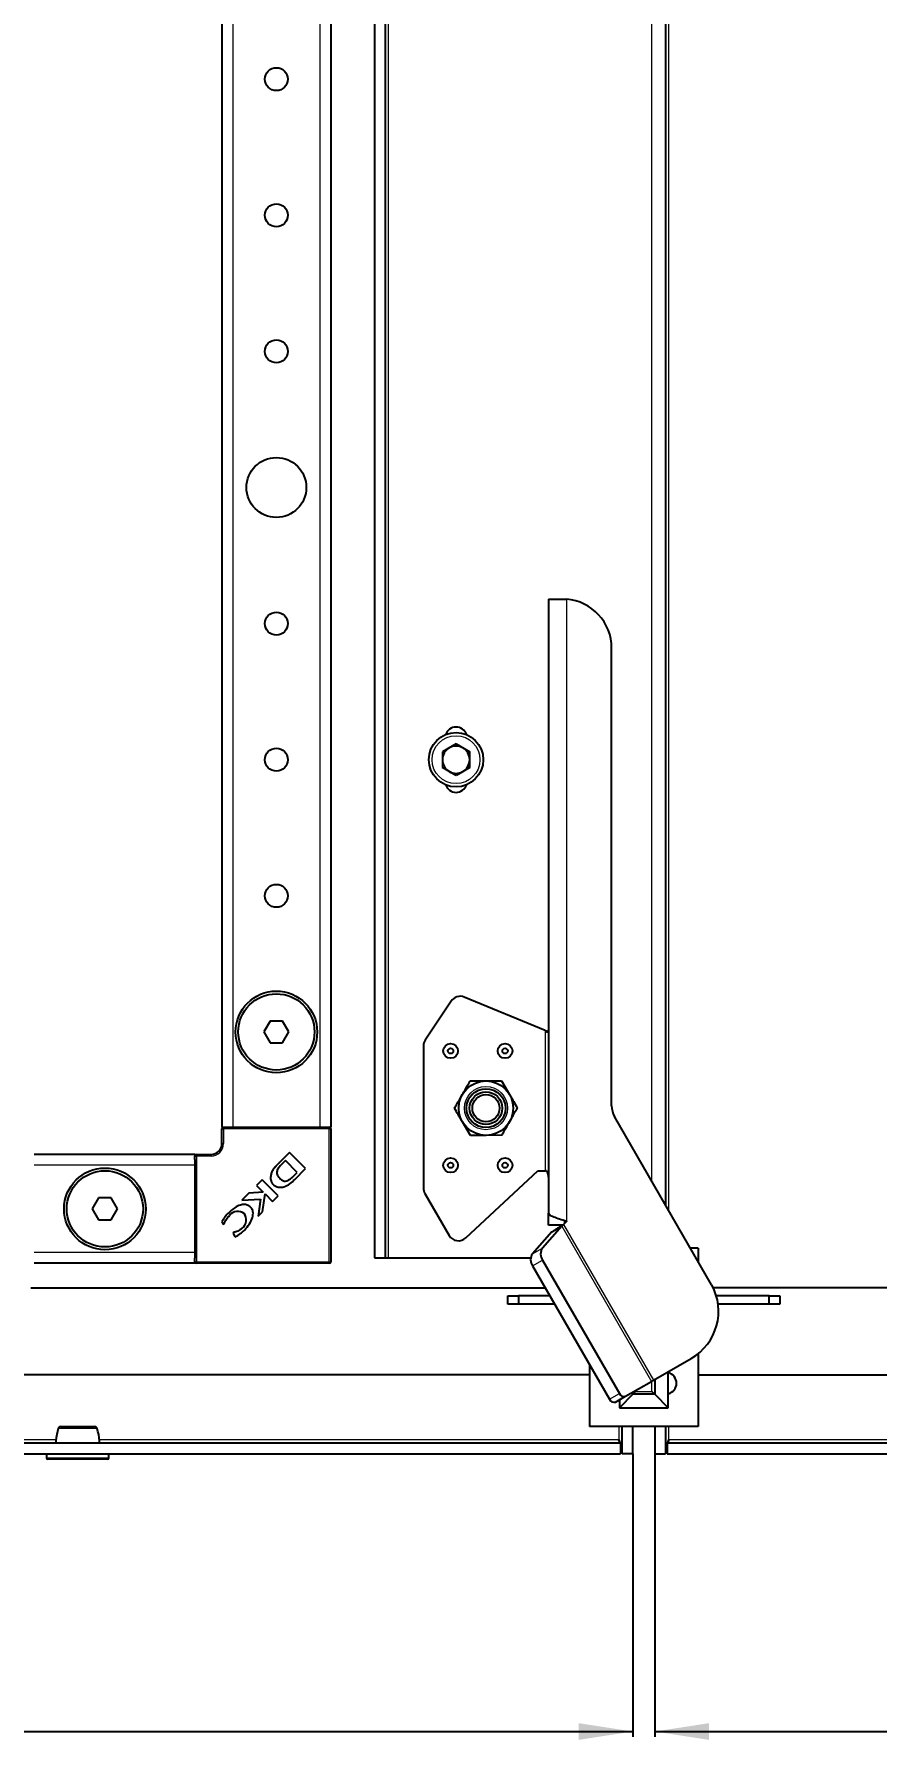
# Model space of a CAD drawing. Header units: millimetres. Extents: x -834 to 1639, y -465 to 1013.
# Drawn here: x -348.7 to -193.9, y -277.7 to 35.6 of the extents above; entities that cross this region are included whole.
import ezdxf

# ---------------------------------------------------------------- set-up
doc = ezdxf.new("R2010")
doc.units = ezdxf.units.MM
doc.linetypes.add('SLD-Сплошная', pattern=[0])
doc.layers.add('FORMAT', color=7, linetype='SLD-Сплошная')
doc.styles.add('SLDTEXTSTYLE0', font='GOTHICI.TTF', dxfattribs={"width": 0.913})
doc.styles.add('SLDTEXTSTYLE1', font='GOTHIC.TTF', dxfattribs={"width": 0.913})
doc.dimstyles.new('SLDDIMSTYLE0', dxfattribs={"dimtxt": 20, "dimasz": 10, "dimexe": 0, "dimexo": 0.0625, "dimgap": 5, "dimtad": 2, "dimdec": 1, "dimrnd": 1e-09, "dimzin": 12, "dimdsep": 46, "dimtxsty": 'SLDTEXTSTYLE0', "dimsah": 1, "dimcen": 0.09, "dimadec": 0, "dimazin": 3, "dimtfac": 1, "dimtofl": 0, "dimtmove": 0, "dimatfit": 3, "dimfxl": 0, "dimfrac": 2, "dimtolj": 1, "dimtzin": 12, "dimarcsym": 0})

# ---------------------------------------------------------------- blocks, each defined once
blk = doc.blocks.new('_D_7')
at = {"layer": 'FORMAT'}
for p, q in [((-733.72, -225.16), (-733.72, -277.15)), ((-238.72, -225.16), (-238.72, -277.15)), ((-733.72, -276.15), (-238.72, -276.15))]:
    blk.add_line(p, q, dxfattribs=at)
for points in [[(-733.72, -276.15), (-723.72, -277.69), (-723.72, -274.61)], [(-238.72, -276.15), (-248.72, -274.61), (-248.72, -277.69)]]:
    blk.add_solid(points, dxfattribs=at)
at = {"layer": 'FORMAT', "insert": (-508.39, -250.6), "char_height": 20, "attachment_point": 1, "style": 'SLDTEXTSTYLE1'}
blk.add_mtext('495', dxfattribs=at)
blk = doc.blocks.new('_D_8')
at = {"layer": 'FORMAT'}
for p, q in [((-234.72, -225.16), (-234.72, -277.15)), ((260.28, -225.16), (260.28, -277.15)), ((-234.72, -276.15), (260.28, -276.15))]:
    blk.add_line(p, q, dxfattribs=at)
for points in [[(-234.72, -276.15), (-224.72, -277.69), (-224.72, -274.61)], [(260.28, -276.15), (250.28, -274.61), (250.28, -277.69)]]:
    blk.add_solid(points, dxfattribs=at)
at = {"layer": 'FORMAT', "insert": (-9.39, -250.6), "char_height": 20, "attachment_point": 1, "style": 'SLDTEXTSTYLE1'}
blk.add_mtext('495', dxfattribs=at)

msp = doc.modelspace()

# ---------------------------------------------------------------- linework, layer by layer
at = {"color": 7, "linetype": 'SLD-Сплошная', "lineweight": 25}
for p, q in [((-286.22, 693.85), (-286.22, -189.15)), ((-284.22, 693.85), (-284.22, -189.15)), ((-232.72, 684.14), (-232.72, -179.43)), ((-314.22, 669.85), (-314.22, -165.15)), ((-294.22, 669.85), (-294.22, -165.15)), ((-254.22, -68.15), (-253.26, -68.15)), ((-254.22, -68.15), (-254.22, -180.91)), ((-253.26, -68.15), (-251.14, -68.15)), ((-242.63, -161.2), (-242.63, -77.15)), ((-271.22, -94.75), (-273.73, -96.2)), ((-273.73, -96.2), (-273.73, -99.1)), ((-271.22, -94.75), (-268.71, -96.2)), ((-268.71, -99.1), (-268.71, -96.2)), ((-271.22, -100.55), (-273.73, -99.1)), ((-268.71, -99.1), (-271.22, -100.55)), ((-272.12, -142), (-276.89, -149.14)), ((-254.82, -147.4), (-269.72, -141.25)), ((-305.38, -145.65), (-306.53, -147.65)), ((-303.07, -145.65), (-305.38, -145.65)), ((-301.91, -147.65), (-303.07, -145.65)), ((-306.53, -147.65), (-305.38, -149.65)), ((-305.38, -149.65), (-303.07, -149.65)), ((-303.07, -149.65), (-301.91, -147.65)), ((-277.22, -150.25), (-277.22, -176.3)), ((-254.82, -147.4), (-254.22, -147.5)), ((-254.82, -147.4), (-254.59, -147.65)), ((-268.64, -156.66), (-265.75, -156.65)), ((-262.87, -156.63), (-261.41, -159.12)), ((-314.22, -165.15), (-313.92, -165.15)), ((-314.22, -168.15), (-314.22, -165.45)), ((-313.92, -165.15), (-313.28, -165.15)), ((-313.28, -165.15), (-312.22, -165.15)), ((-312.22, -165.15), (-296.22, -165.15)), ((-296.22, -165.15), (-295.17, -165.15)), ((-295.17, -165.15), (-294.52, -165.15)), ((-294.52, -165.15), (-294.22, -165.15)), ((-294.22, -165.45), (-294.22, -189.85)), ((-268.58, -166.66), (-270.04, -164.17)), ((-224.26, -194.09), (-242.09, -163.2)), ((-262.8, -166.63), (-265.69, -166.65)), ((-319.22, -170.15), (-348.73, -170.15)), ((-319.22, -170.15), (-319.22, -170.45)), ((-319.22, -171.09), (-319.22, -170.45)), ((-319.22, -171.09), (-319.22, -172.15)), ((-319.22, -172.15), (-319.22, -188.15)), ((-318.92, -170.15), (-316.22, -170.15)), ((-303.72, -171.68), (-303.74, -171.7)), ((-301.83, -169.79), (-303.72, -171.68)), ((-302.57, -171.27), (-303.23, -171.95)), ((-300.39, -173.46), (-302.57, -171.27)), ((-298.87, -172.75), (-301.83, -169.79)), ((-306.83, -174.8), (-307.89, -175.86)), ((-303.87, -177.76), (-306.83, -174.8)), ((-301.11, -174.2), (-300.39, -173.46)), ((-300.86, -174.74), (-298.87, -172.75)), ((-269.42, -185.46), (-256.22, -173.15)), ((-256.22, -173.15), (-254.82, -173.15)), ((-254.59, -173.15), (-254.82, -173.15)), ((-336.88, -178.15), (-338.03, -180.15)), ((-334.57, -178.15), (-336.88, -178.15)), ((-333.41, -180.15), (-334.57, -178.15)), ((-309.31, -177.27), (-310.59, -178.56)), ((-310.59, -178.56), (-307.12, -178.38)), ((-306.65, -177.1), (-309.31, -177.27)), ((-307.89, -175.86), (-306.65, -177.1)), ((-307.12, -178.38), (-307.59, -181.48)), ((-306.8, -180.68), (-306.31, -177.41)), ((-306.31, -177.41), (-304.92, -178.8)), ((-304.92, -178.8), (-303.87, -177.76)), ((-276.96, -177.3), (-272.49, -185.03)), ((-338.03, -180.15), (-336.88, -182.15)), ((-334.57, -182.15), (-333.41, -180.15)), ((-307.59, -181.48), (-306.8, -180.68)), ((-254.22, -183.15), (-254.22, -180.91)), ((-336.88, -182.15), (-334.57, -182.15)), ((-314.22, -182.52), (-313.97, -183.03)), ((-313.97, -183.03), (-313.86, -182.92)), ((-312.02, -184.46), (-312.16, -184.6)), ((-312.16, -184.6), (-311.83, -185.29)), ((-253.62, -184.36), (-257.19, -188.41)), ((-251.78, -183.3), (-255.35, -187.35)), ((-251.71, -183.15), (-254.22, -183.15)), ((-253.62, -184.36), (-251.78, -183.3)), ((-250.9, -182.46), (-251.47, -183)), ((-251.22, -182.76), (-251.22, -182.35)), ((-250.92, -182.44), (-250.9, -182.46)), ((-226.72, -187.35), (-228.15, -187.35)), ((-226.72, -187.35), (-226.72, -189.83)), ((-319.22, -190.15), (-348.73, -190.15)), ((-319.22, -188.15), (-319.22, -189.2)), ((-319.22, -189.85), (-319.22, -189.2)), ((-319.22, -189.85), (-319.22, -190.15)), ((-294.52, -190.15), (-318.92, -190.15)), ((-286.22, -189.15), (-284.22, -189.15)), ((-284.22, -189.15), (-283.62, -189.15)), ((-283.62, -189.15), (-257.5, -189.15)), ((-257.16, -190.64), (-243.02, -215.13)), ((-255.32, -189.58), (-241.19, -214.07)), ((-349.33, -194.65), (-254.85, -194.65)), ((-261.72, -197.65), (-261.72, -196.15)), ((-261.72, -196.15), (-259.72, -196.15)), ((-259.72, -196.15), (-259.72, -197.65)), ((-253.98, -196.15), (-259.72, -196.15)), ((-124.12, -194.65), (-223.97, -194.65)), ((-213.72, -196.15), (-223.4, -196.15)), ((-213.72, -197.65), (-213.72, -196.15)), ((-213.72, -196.15), (-211.72, -196.15)), ((-211.72, -196.15), (-211.72, -197.65)), ((-259.72, -197.65), (-261.72, -197.65)), ((-253.12, -197.65), (-259.72, -197.65)), ((-213.72, -197.65), (-223.09, -197.65)), ((-211.72, -197.65), (-213.72, -197.65)), ((-226.72, -206.73), (-226.72, -220.15)), ((-246.72, -208.72), (-246.72, -220.15)), ((-234.94, -211.62), (-228, -207.61)), ((-246.72, -210.65), (-679.72, -210.65)), ((-240.07, -214.58), (-235.31, -211.83)), ((-234.94, -211.62), (-235.31, -211.83)), ((-234.72, -211.49), (-234.72, -214.19)), ((-232.22, -210.25), (-232.22, -210.05)), ((-232.22, -214.12), (-232.22, -210.25)), ((-226.72, -210.65), (206.28, -210.65)), ((-241.91, -215.64), (-240.07, -214.58)), ((-238.73, -214.19), (-241.22, -216.68)), ((-241.22, -215.24), (-241.22, -216.68)), ((-238.73, -214.19), (-238.23, -213.69)), ((-238.73, -214.19), (-238.73, -213.8)), ((-234.72, -214.19), (-238.73, -214.19)), ((-234.72, -214.19), (-235.22, -213.69)), ((-234.72, -214.19), (-232.22, -216.68)), ((-232.22, -216.68), (-232.22, -214.12)), ((-241.22, -216.68), (-232.22, -216.68)), ((-226.72, -220.15), (-246.72, -220.15)), ((-240.72, -225.15), (-240.72, -220.15)), ((-238.72, -225.15), (-238.72, -220.15)), ((-234.72, -220.15), (-234.72, -225.15)), ((-232.72, -220.15), (-232.72, -225.15)), ((-731.42, -223.15), (-241.02, -223.15)), ((-731.42, -225.15), (-241.02, -225.15)), ((-346.47, -225.15), (-346.47, -225.9)), ((-334.97, -225.9), (-334.97, -225.15)), ((-241.32, -222.55), (-241.12, -223.15)), ((-241.02, -223.15), (-241.02, -225.15)), ((-238.72, -225.15), (-240.72, -225.15)), ((-234.72, -225.15), (-232.72, -225.15)), ((-232.42, -223.15), (-232.42, -225.15)), ((-232.42, -223.15), (257.98, -223.15)), ((-232.42, -225.15), (257.98, -225.15)), ((-232.33, -223.15), (-232.12, -222.55)), ((-335.22, -226.15), (-346.22, -226.15))]:
    msp.add_line(p, q, dxfattribs=at)
at = {"color": 7, "linetype": 'SLD-Сплошная', "lineweight": 18}
for p, q in [((-283.62, -189.15), (-283.62, 693.85)), ((-232.12, -180.47), (-232.12, 685.18)), ((-235.32, 679.64), (-235.32, -174.93)), ((-312.22, 669.85), (-312.22, -165.15)), ((-296.22, 669.85), (-296.22, -165.15)), ((-250.92, -68.17), (-250.92, -182.44)), ((-254.82, -147.4), (-254.82, -173.15)), ((-314.22, -165.45), (-313.92, -165.45)), ((-313.92, -165.45), (-313.92, -165.15)), ((-313.92, -165.45), (-313.92, -168.15)), ((-294.52, -165.45), (-313.92, -165.45)), ((-294.52, -165.45), (-294.52, -165.15)), ((-294.52, -189.85), (-294.52, -165.45)), ((-294.52, -165.45), (-294.22, -165.45)), ((-314.22, -168.15), (-313.92, -168.15)), ((-319.22, -172.15), (-348.73, -172.15)), ((-319.22, -170.45), (-318.92, -170.45)), ((-318.92, -170.45), (-318.92, -170.15)), ((-316.22, -170.45), (-318.92, -170.45)), ((-318.92, -170.45), (-318.92, -189.85)), ((-316.22, -170.15), (-316.22, -170.45)), ((-251.78, -183.3), (-235.31, -211.83)), ((-251.47, -183), (-234.94, -211.62)), ((-257.19, -188.41), (-255.35, -187.35)), ((-319.22, -188.15), (-348.73, -188.15)), ((-319.22, -189.85), (-318.92, -189.85)), ((-318.92, -189.85), (-294.52, -189.85)), ((-318.92, -190.15), (-318.92, -189.85)), ((-294.52, -189.85), (-294.52, -190.15)), ((-294.52, -189.85), (-294.22, -189.85)), ((-257.16, -190.64), (-255.32, -189.58)), ((-235.22, -213.69), (-235.22, -211.77)), ((-243.02, -215.13), (-241.19, -214.07)), ((-238.23, -213.51), (-238.23, -213.69)), ((-238.23, -213.69), (-235.22, -213.69)), ((-241.32, -220.15), (-241.32, -222.55)), ((-232.12, -222.55), (-232.12, -220.15)), ((-344.69, -222.55), (-627.75, -222.55)), ((-241.32, -222.55), (-336.75, -222.55)), ((-136.69, -222.55), (-232.12, -222.55)), ((-346.47, -225.9), (-334.97, -225.9))]:
    msp.add_line(p, q, dxfattribs=at)
at = {"color": 7, "linetype": 'SLD-Сплошная', "lineweight": 25}
for centre, radius in [((-304.22, 27.35), 2.1), ((-304.22, 2.35), 2.1), ((-304.22, -22.65), 2.1), ((-304.22, -47.65), 5.5), ((-304.22, -72.65), 2.1), ((-271.22, -97.65), 5), ((-304.22, -97.65), 2.1), ((-304.22, -122.65), 2.1), ((-304.22, -147.65), 7.5), ((-304.22, -147.65), 7), ((-272.22, -151.15), 1.35), ((-262.22, -151.15), 1.35), ((-272.22, -151.15), 0.493), ((-262.22, -151.15), 0.493), ((-265.72, -161.65), 5), ((-265.72, -161.65), 3.57), ((-265.72, -161.65), 3), ((-265.72, -161.65), 2.5), ((-272.22, -172.15), 1.35), ((-272.22, -172.15), 0.493), ((-262.22, -172.15), 1.35), ((-262.22, -172.15), 0.493), ((-335.72, -180.15), 7.5), ((-335.72, -180.15), 7)]:
    msp.add_circle(centre, radius, dxfattribs=at)
at = {"color": 7, "linetype": 'SLD-Сплошная', "lineweight": 18}
for centre, radius in [((-271.22, -97.65), 4.4), ((-265.72, -161.65), 3.97)]:
    msp.add_circle(centre, radius, dxfattribs=at)
at = {"color": 7, "linetype": 'SLD-Сплошная', "lineweight": 25}
for centre, radius, start, end in [((-251.63, -77.15), 9, 0, 85.4954), ((-271.22, -93.65), 2, 18.21, 161.79), ((-271.22, -97.65), 2.51, 120, 180), ((-271.22, -97.65), 2.51, 60, 120), ((-271.22, -97.65), 2.51, 0, 60), ((-271.22, -97.65), 2.51, 180, 240), ((-271.22, -97.65), 2.51, 240, 300), ((-271.22, -97.65), 2.51, 300, 0), ((-271.22, -101.65), 2, 198.21, 341.79), ((-270.46, -143.11), 2, 68.1986, 146.3099), ((-275.22, -150.25), 2, 146.3099, 180), ((-238.63, -161.2), 4, 180, 210), ((-313.92, -165.45), 0.3, 90, 180), ((-294.52, -165.45), 0.3, 0, 90), ((-316.22, -168.15), 2, 270, 0), ((-318.92, -170.45), 0.3, 90, 180), ((-304.52, -171.54), 4.87, 290.3445, 318.7777), ((-305.3, -169.72), 6.12, 306.9888, 313.0744), ((-275.22, -176.3), 2, 180, 210), ((-311.3, -182.55), 1.94, 53.3097, 142.3464), ((-311.73, -182.15), 1.97, 308.454, 35.887), ((-270.78, -184), 2, 210.9638, 313.0251), ((-253.7, -188.44), 1.98, 146.5519, 215.0479), ((-318.92, -189.85), 0.3, 180, 270), ((-294.52, -189.85), 0.3, 270, 0), ((-255.54, -189.5), 1.98, 146.5519, 215.0479), ((-233, -198.95), 10, 300, 29.0469), ((-232.72, -212.18), 2, 284.4775, 75.5225), ((-242.2, -214.79), 0.893, 201.9505, 288.5782), ((-240.36, -213.73), 0.893, 201.9505, 288.5782), ((-343.83, -220.65), 0.5, 89.9982, 165.4001), ((-337.61, -220.65), 0.5, 15.316, 90.0228), ((-346.22, -225.9), 0.25, 180, 270), ((-335.22, -225.9), 0.25, 270, 0)]:
    msp.add_arc(centre, radius, start, end, dxfattribs=at)
at = {"color": 7, "linetype": 'SLD-Сплошная', "lineweight": 18}
msp.add_arc((-316.22, -168.15), 2.3, 270, 0, dxfattribs=at)
at = {"color": 7, "linetype": 'SLD-Сплошная', "lineweight": 25}
for points in [[(-253.26, -68.15), (-253.1, -68.15), (-252.77, -68.15), (-252.19, -68.16), (-251.57, -68.17), (-251.14, -68.17), (-250.92, -68.17)], [(-254.59, -147.65), (-254.53, -147.63), (-254.43, -147.61), (-254.32, -147.58), (-254.24, -147.54), (-254.23, -147.52), (-254.22, -147.51)], [(-254.22, -174.35), (-254.24, -174.15), (-254.28, -173.75), (-254.48, -173.35), (-254.59, -173.15)], [(-250.92, -182.44), (-251.36, -182.31), (-252.22, -182.05), (-253.31, -181.67), (-254.08, -181.29), (-254.17, -181.03), (-254.22, -180.91)], [(-253.62, -184.36), (-253.47, -184.27), (-253.17, -184.08), (-252.64, -183.74), (-252.07, -183.37), (-251.67, -183.12), (-251.47, -183)], [(-251.78, -183.3), (-251.76, -183.28), (-251.72, -183.24), (-251.64, -183.16), (-251.56, -183.08), (-251.5, -183.02), (-251.47, -183)], [(-241.02, -223.15), (-241.05, -223.14), (-241.1, -223.12), (-241.17, -222.98), (-241.25, -222.78), (-241.3, -222.63), (-241.32, -222.55)], [(-232.12, -222.55), (-232.15, -222.63), (-232.2, -222.78), (-232.27, -222.98), (-232.35, -223.12), (-232.4, -223.14), (-232.42, -223.15)]]:
    msp.add_open_spline(points, degree=3, dxfattribs=at)
for points, knots in [([(-265.75, -156.65), (-265.69, -156.65), (-264.71, -156.64), (-263.76, -156.63), (-262.87, -156.63)], [0, 0, 0, 0, 0.0702006, 1, 1, 1, 1]), ([(-271.5, -161.68), (-271.38, -161.47), (-270.91, -160.65), (-270.43, -159.8), (-270.07, -159.17)], [0, 0, 0, 0, 0.257551, 1, 1, 1, 1]), ([(-270.07, -159.17), (-269.94, -158.95), (-269.46, -158.1), (-268.98, -157.27), (-268.64, -156.66)], [0, 0, 0, 0, 0.268634, 1, 1, 1, 1]), ([(-261.41, -159.12), (-261.37, -159.18), (-260.88, -160.02), (-260.4, -160.84), (-259.95, -161.61)], [0, 0, 0, 0, 0.070201, 1, 1, 1, 1]), ([(-270.04, -164.17), (-270.07, -164.11), (-270.56, -163.27), (-271.05, -162.45), (-271.5, -161.68)], [0, 0, 0, 0, 0.070201, 1, 1, 1, 1]), ([(-261.38, -164.12), (-261.25, -163.89), (-260.76, -163.04), (-260.29, -162.22), (-259.95, -161.61)], [0, 0, 0, 0, 0.268634, 1, 1, 1, 1]), ([(-262.8, -166.63), (-262.68, -166.42), (-262.22, -165.6), (-261.74, -164.75), (-261.38, -164.12)], [0, 0, 0, 0, 0.257551, 1, 1, 1, 1]), ([(-265.69, -166.65), (-265.76, -166.65), (-266.73, -166.65), (-267.69, -166.66), (-268.58, -166.66)], [0, 0, 0, 0, 0.070201, 1, 1, 1, 1]), ([(-304.19, -172.19), (-304.33, -172.33), (-304.57, -172.6), (-304.78, -172.9), (-304.87, -173.03)], [0, 0, 0, 0, 0.55183, 1, 1, 1, 1]), ([(-303.74, -171.7), (-303.81, -171.78), (-303.97, -171.94), (-304.12, -172.1), (-304.19, -172.19)], [0, 0, 0, 0, 0.486421, 1, 1, 1, 1]), ([(-303.23, -171.95), (-303.42, -172.15), (-303.77, -172.52), (-304.1, -173.06), (-304.16, -173.51), (-304.09, -173.85), (-303.9, -174.2), (-303.71, -174.41), (-303.6, -174.53)], [0, 0, 0, 0, 0.274676, 0.503042, 0.607381, 0.716579, 0.843412, 1, 1, 1, 1]), ([(-304.87, -173.03), (-304.98, -173.23), (-305.19, -173.62), (-305.3, -174.26), (-305.27, -174.85), (-305.07, -175.38), (-304.71, -175.82), (-304.19, -176.11), (-303.54, -176.23), (-303.08, -176.15), (-302.83, -176.1)], [0, 0, 0, 0, 0.138091, 0.265455, 0.384013, 0.496103, 0.605759, 0.71979, 0.847662, 1, 1, 1, 1]), ([(-303.6, -174.53), (-303.5, -174.62), (-303.33, -174.79), (-303.05, -174.97), (-302.78, -175.06), (-302.45, -175.06), (-302.05, -174.91), (-301.77, -174.72), (-301.61, -174.62)], [0, 0, 0, 0, 0.176808, 0.319231, 0.43938, 0.552395, 0.749205, 1, 1, 1, 1]), ([(-313.12, -181.01), (-313.36, -181.27), (-313.79, -181.74), (-314.09, -182.29), (-314.22, -182.52)], [0, 0, 0, 0, 0.577653, 1, 1, 1, 1]), ([(-313.86, -182.92), (-313.72, -182.61), (-313.46, -182.04), (-313.03, -181.57), (-312.83, -181.37)], [0, 0, 0, 0, 0.547643, 1, 1, 1, 1]), ([(-308.89, -179.89), (-309.05, -179.75), (-309.39, -179.47), (-310.08, -179.3), (-310.96, -179.43), (-312.03, -180), (-312.72, -180.64), (-313.12, -181.01)], [0, 0, 0, 0, 0.130532, 0.266031, 0.423997, 0.666819, 1, 1, 1, 1]), ([(-310.09, -184.05), (-309.76, -183.68), (-309.15, -182.99), (-308.6, -181.82), (-308.46, -180.87), (-308.61, -180.23), (-308.8, -180), (-308.89, -179.89)], [0, 0, 0, 0, 0.315674, 0.58952, 0.813199, 0.909026, 1, 1, 1, 1]), ([(-310.51, -183.69), (-310.77, -183.91), (-311.22, -184.29), (-311.78, -184.41), (-312.02, -184.46)], [0, 0, 0, 0, 0.579608, 1, 1, 1, 1]), ([(-311.83, -185.29), (-311.49, -185.11), (-310.86, -184.77), (-310.33, -184.28), (-310.09, -184.05)], [0, 0, 0, 0, 0.5368, 1, 1, 1, 1]), ([(-344.31, -220.5), (-344.5, -221.24), (-344.72, -222.1), (-344.74, -223.02), (-344.74, -223.15)], [0, 0, 0, 0, 0.85815, 1, 1, 1, 1]), ([(-343.83, -220.15), (-343.79, -220.15), (-343.71, -220.15), (-343.15, -220.15), (-342.35, -220.15), (-341.35, -220.15), (-340.29, -220.15), (-339.5, -220.15), (-339.11, -220.15), (-339.02, -220.15)], [0, 0, 0, 0, 0.158514, 0.317278, 0.475863, 0.634247, 0.792477, 0.950708, 1, 1, 1, 1]), ([(-339.02, -220.15), (-338.83, -220.15), (-338.36, -220.15), (-337.81, -220.15), (-337.69, -220.15), (-337.62, -220.15)], [0, 0, 0, 0, 0.256553, 0.627981, 1, 1, 1, 1]), ([(-336.7, -223.15), (-336.7, -223.02), (-336.72, -222.1), (-336.94, -221.24), (-337.13, -220.5)], [0, 0, 0, 0, 0.14185, 1, 1, 1, 1]), ([(-241.02, -223.44), (-240.99, -223.52), (-240.88, -223.85), (-240.76, -224.41), (-240.74, -224.9), (-240.72, -225.15)], [0, 0, 0, 0, 0.141742, 0.566203, 1, 1, 1, 1]), ([(-232.72, -225.15), (-232.7, -224.77), (-232.66, -224.19), (-232.48, -223.62), (-232.42, -223.43)], [0, 0, 0, 0, 0.662931, 1, 1, 1, 1])]:
    msp.add_open_spline(points, degree=3, knots=knots, dxfattribs=at)
at = {"color": 7, "linetype": 'SLD-Сплошная', "lineweight": 18}
for points, knots in [([(-338.76, -220.52), (-338.86, -220.52), (-339.31, -220.52), (-339.83, -220.52), (-340.63, -220.52), (-341.45, -220.52), (-342.6, -220.52), (-343.54, -220.52), (-344.13, -220.52), (-344.38, -220.52), (-344.31, -220.52), (-344.31, -220.52)], [0, 0, 0, 0, 0.048751, 0.204942, 0.205393, 0.362034, 0.518827, 0.675799, 0.832923, 0.989778, 1, 1, 1, 1]), ([(-337.16, -220.52), (-337.15, -220.52), (-337.1, -220.52), (-337.4, -220.52), (-337.98, -220.52), (-338.53, -220.52), (-338.76, -220.52)], [0, 0, 0, 0, 0.083271, 0.424284, 0.764725, 1, 1, 1, 1])]:
    msp.add_open_spline(points, degree=3, knots=knots, dxfattribs=at)

# ---------------------------------------------------------------- dimensions: what is measured, and where the dimension line sits
at = {"layer": 'FORMAT'}
for base, p1, p2, picture, middle in [((-238.72, -276.15), (-733.72, -225.15), (-238.72, -225.15), '_D_7', (-486.22, -276.15)), ((260.28, -276.15), (-234.72, -225.15), (260.28, -225.15), '_D_8', (12.78, -276.15))]:
    dim = msp.add_linear_dim(base=base, p1=p1, p2=p2, dimstyle='SLDDIMSTYLE0', dxfattribs=at)
    dim.commit()
    dim.dimension.update_dxf_attribs({"geometry": picture, "text_midpoint": middle, "dimtype": 160})

doc.saveas('drawing.dxf')
